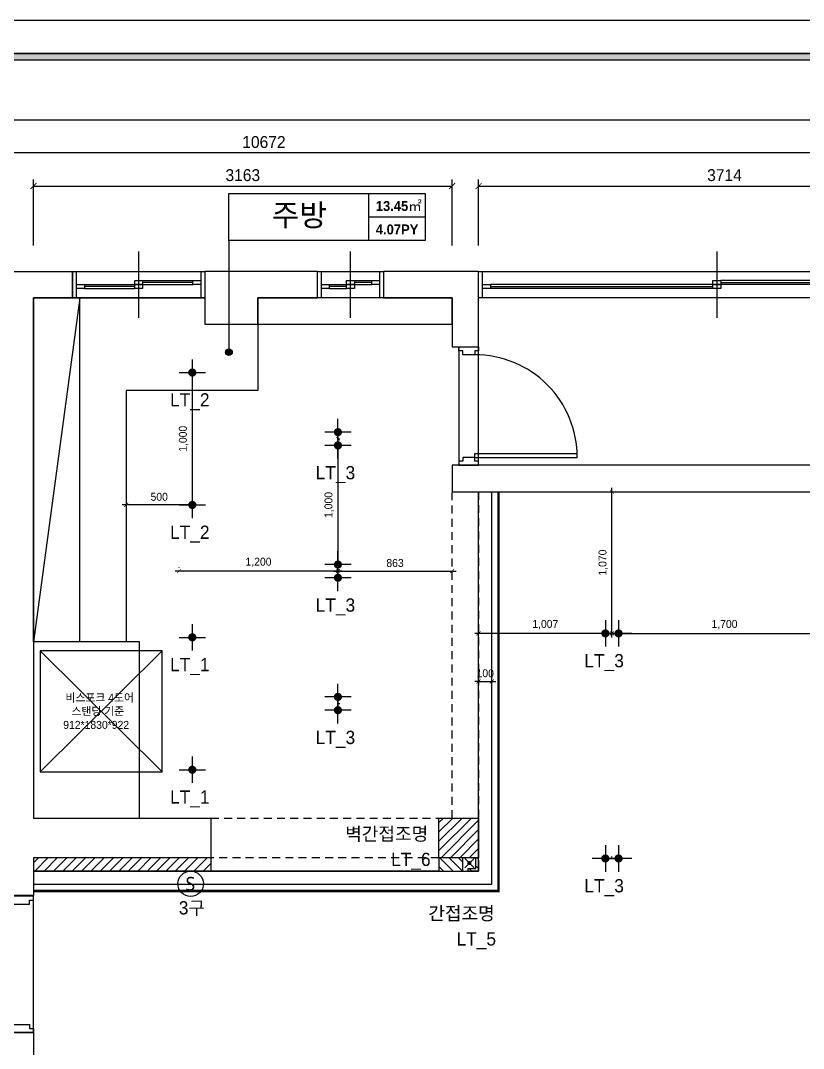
# Model space of a CAD drawing. Header units: millimetres. Extents: x 194631 to 262977, y 38570 to 93030.
# Drawn here: x 224434 to 230348, y 66007 to 73772 of the extents above; entities that cross this region are included whole.
import ezdxf
from ezdxf.enums import TextEntityAlignment as Align

# ---------------------------------------------------------------- set-up
doc = ezdxf.new("R2010")
doc.units = ezdxf.units.MM
doc.header["$LTSCALE"] = 20
doc.header["$PDMODE"] = 3
doc.linetypes.add('HID', pattern=[2.5, 1.5, -1])
doc.layers.get('DEFPOINTS').update_dxf_attribs({"color": 248})
for name, color, linetype in [('0-ELC TEXT', 7, 'Continuous'), ('03-TEXT', 3, 'Continuous'), ('03-WAL NEW', 3, 'Continuous'), ('06-FUR', 6, 'Continuous'), ('06-LIGHT', 4, 'Continuous'), ('07-DIM', 5, 'Continuous'), ('C-WALL1', 2, 'Continuous'), ('FORM(YOURNAME)-1', 1, 'Continuous'), ('FORM(YOURNAME)-11', 1, 'Continuous'), ('RC-LIGHT', 7, 'Continuous'), ('도면층2', 2, 'Continuous'), ('도면층4', 4, 'Continuous'), ('도면층5', 5, 'Continuous'), ('치수', 7, 'Continuous')]:
    doc.layers.add(name, color=color, linetype=linetype)
doc.styles.add('HY 울릉도 L', font='')
doc.styles.get("Standard").update_dxf_attribs({"font": ''})
doc.styles.add('YOURNAME', font='HY울릉도M.TTF')
doc.styles.add('넥슨고딕', font='NEXONLv1GothicBold.ttf')
doc.styles.add('코레일둥고', font='Korail_Round_Gothic_Medium.ttf')
doc.styles.get('HY 울릉도 L').set_extended_font_data('HY울릉도L')
doc.styles.get('Standard').set_extended_font_data('Haan YGodic 230')
doc.dimstyles.new('30', dxfattribs={"dimscale": 30, "dimtxt": 2, "dimasz": 1, "dimexe": 1, "dimexo": 1, "dimgap": 1, "dimtad": 1, "dimdec": 0, "dimrnd": 0.05, "dimdsep": 46, "dimlunit": 6, "dimtxsty": 'HY 울릉도 L', "dimblk": 'ARCHTICK', "dimcen": 2.5, "dimdle": 1, "dimclrd": 133, "dimclre": 133, "dimclrt": 30, "dimadec": 0, "dimazin": 0, "dimtfac": 1, "dimtdec": 0, "dimtix": 1, "dimtmove": 2, "dimatfit": 3, "dimldrblk": 'ARCHTICK', "dimfxl": 0, "dimlwd": -1, "dimlwe": -1, "dimarcsym": 0})
doc.dimstyles.new('YOURNAME-50', dxfattribs={"dimscale": 50, "dimtxt": 1.8, "dimasz": 0.9, "dimexe": 1, "dimexo": 3, "dimgap": 0.7, "dimtad": 1, "dimdec": 0, "dimzin": 0, "dimdsep": 46, "dimtxsty": 'YOURNAME', "dimblk": 'ARCHTICK', "dimcen": 0, "dimclrd": 1, "dimclre": 1, "dimclrt": 7, "dimadec": 0, "dimazin": 0, "dimtfac": 1, "dimtdec": 0, "dimtix": 1, "dimtmove": 2, "dimatfit": 3, "dimldrblk": 'ARCHTICK', "dimfxl": 0, "dimtolj": 1, "dimtzin": 0, "dimarcsym": 0})
pattern_1 = [(45, (21500, 0), (-35.355339, 35.355339), [])]

# ---------------------------------------------------------------- blocks, each defined once
blk = doc.blocks.new('FORM-ELEVATION')
at = {"layer": 'FORM(YOURNAME)-11'}
h = blk.add_hatch(color=256, dxfattribs=at)
h.dxf.hatch_style = 1
h.paths.add_polyline_path([(-10309, 35708), (71691, 35708), (71691, 35508), (-10309, 35508)])
h.paths.add_polyline_path([(-10309, -21492), (71691, -21492), (71691, -21692), (-10309, -21692)])
at = {"layer": 'DEFPOINTS', "color": 158}
for points in [[(-10309, -21692), (71691, -21692), (71691, 35708), (-10309, 35708)], [(-8309, 33708), (61071, 33708), (61071, -19692), (-8309, -19692)]]:
    blk.add_lwpolyline(points, close=True, dxfattribs=at)
at = {"layer": 'FORM(YOURNAME)-11', "color": 250}
blk.add_lwpolyline([(-11309, -22692), (72691, -22692), (72691, 36708), (-11309, 36708)], close=True, dxfattribs=at)
at = {"layer": 'FORM(YOURNAME)-11'}
blk.add_lwpolyline([(-10309, 35708), (71691, 35708), (71691, 35508), (-10309, 35508)], close=True, dxfattribs=at)
at = {"layer": 'FORM(YOURNAME)-11', "color": 3, "style": 'YOURNAME'}
for tag, height, p in [('1', 450, (71041, -1219)), ('2', 450, (71041, -1863)), ('3', 450, (71041, -3150)), ('4', 450, (71041, -5081)), ('5', 515, (71041, -7398)), ('6', 515, (71041, -9650)), ('7', 515, (71041, -11903)), ('8', 515, (71041, -14155)), ('9', 515, (71041, -16408)), ('10', 515, (66791, -18596)), ('11', 515, (71041, -18660)), ('12', 515, (66791, -20848)), ('13', 515, (71041, -20848))]:
    blk.add_attdef(tag, text='', height=height, dxfattribs=at).set_placement(p, align=Align.MIDDLE_RIGHT)
blk = doc.blocks.new('*U218')
at = {"layer": 'FORM(YOURNAME)-1', "xscale": 0.2500000000000001, "yscale": 0.2500000000000001, "zscale": 0.2500000000000001}
blk.add_blockref('FORM-ELEVATION', (219458.6, 64594.8), dxfattribs=at)
blk = doc.blocks.new('_ArchTick')
at = {"color": 0, "linetype": 'ByBlock', "const_width": 0.15}
blk.add_lwpolyline([(-0.5, -0.5), (0.5, 0.5)], dxfattribs=at)
blk = doc.blocks.new('*D161')
at = {"layer": 'DEFPOINTS', "color": 0}
for p in [(220936.7, 72771.8), (220936.7, 71921.8), (231608.7, 71921.8)]:
    blk.add_point(p, dxfattribs=at)
at = {"layer": '치수', "color": 1, "lineweight": -2}
for p, q in [((220936.7, 72071.8), (220936.7, 72821.8)), ((231608.7, 72771.8), (220936.7, 72771.8)), ((231608.7, 72071.8), (231608.7, 72821.8))]:
    blk.add_line(p, q, dxfattribs=at)
at = {"layer": '치수', "color": 1, "lineweight": -2, "xscale": 45, "yscale": 45, "zscale": 45, "rotation": 180}
blk.add_blockref('_ArchTick', (220936.7, 72771.8), dxfattribs=at)
at = {"layer": '치수', "color": 1, "lineweight": -2, "xscale": 45, "yscale": 45, "zscale": 45}
blk.add_blockref('_ArchTick', (231608.7, 72771.8), dxfattribs=at)
at = {"layer": '치수', "color": 7, "insert": (226272.7, 72853.7), "char_height": 90, "attachment_point": 5, "style": 'YOURNAME'}
blk.add_mtext('\\A1;10672', dxfattribs=at)
blk = doc.blocks.new('*D162')
at = {"layer": 'DEFPOINTS', "color": 0}
for p in [(231608.7, 72521.8), (227894.7, 71921.8), (231608.7, 71921.8)]:
    blk.add_point(p, dxfattribs=at)
at = {"layer": '치수', "color": 1, "lineweight": -2}
for p, q in [((227894.7, 72071.8), (227894.7, 72571.8)), ((227894.7, 72521.8), (231608.7, 72521.8)), ((231608.7, 72071.8), (231608.7, 72571.8))]:
    blk.add_line(p, q, dxfattribs=at)
at = {"layer": '치수', "color": 1, "lineweight": -2, "xscale": 45, "yscale": 45, "zscale": 45, "rotation": 180}
blk.add_blockref('_ArchTick', (227894.7, 72521.8), dxfattribs=at)
at = {"layer": '치수', "color": 1, "lineweight": -2, "xscale": 45, "yscale": 45, "zscale": 45}
blk.add_blockref('_ArchTick', (231608.7, 72521.8), dxfattribs=at)
at = {"layer": '치수', "color": 7, "insert": (229751.7, 72603.6), "char_height": 90, "attachment_point": 5, "style": 'YOURNAME'}
blk.add_mtext('\\A1;3714', dxfattribs=at)
blk = doc.blocks.new('*D177')
at = {"layer": 'DEFPOINTS', "color": 0}
for p in [(227694.7, 72521.8), (224531.7, 71921.8), (227694.7, 71921.8)]:
    blk.add_point(p, dxfattribs=at)
at = {"layer": '치수', "color": 1, "lineweight": -2}
for p, q in [((224531.7, 72071.8), (224531.7, 72571.8)), ((224531.7, 72521.8), (227694.7, 72521.8)), ((227694.7, 72071.8), (227694.7, 72571.8))]:
    blk.add_line(p, q, dxfattribs=at)
at = {"layer": '치수', "color": 1, "lineweight": -2, "xscale": 45, "yscale": 45, "zscale": 45, "rotation": 180}
blk.add_blockref('_ArchTick', (224531.7, 72521.8), dxfattribs=at)
at = {"layer": '치수', "color": 1, "lineweight": -2, "xscale": 45, "yscale": 45, "zscale": 45}
blk.add_blockref('_ArchTick', (227694.7, 72521.8), dxfattribs=at)
at = {"layer": '치수', "color": 7, "insert": (226113.2, 72603.7), "char_height": 90, "attachment_point": 5, "style": 'YOURNAME'}
blk.add_mtext('\\A1;3163', dxfattribs=at)
blk = doc.blocks.new('FLLLOR')
at = {"color": 8, "linetype": 'HID', "ltscale": 2}
for points in [[(204371.7, 86506.6), (206194.7, 86506.6), (206194.7, 88970.9)], [(206394.7, 88970.9), (206394.7, 86205.9), (204371.9, 86206.6)]]:
    blk.add_lwpolyline(points, dxfattribs=at)
at = {"layer": 'C-WALL1'}
for p, q in [((210108.7, 89170.9), (206194.7, 89170.9)), ((206194.7, 89170.9), (206194.7, 88970.9)), ((206394.7, 89170.9), (206244.7, 89170.9)), ((206194.7, 88970.9), (206394.7, 88970.9)), ((206394.7, 88970.9), (210108.7, 88970.9)), ((203031.7, 86506.6), (204371.7, 86506.6)), ((204371.7, 86506.6), (204371.9, 86206.6))]:
    blk.add_line(p, q, dxfattribs=at)
for points in [[(204371.9, 86206.6), (203031.7, 86205.9), (203031.7, 85920.9), (202831.7, 85920.9), (202831.7, 90435.9), (202386.7, 90435.9), (202386.7, 90635.9), (203326.7, 90635.9), (203326.7, 90435.9), (203031.7, 90435.9), (203031.7, 86505.9)], [(200751.7, 84865.9), (200751.7, 85715.9), (200951.7, 85715.9), (200951.7, 84865.9), (202831.7, 84865.9), (202831.7, 84885.9), (203031.7, 84885.9), (203031.7, 84635.9)]]:
    blk.add_lwpolyline(points, dxfattribs=at)
for points in [[(204326.7, 90635.9), (204326.7, 90235.9), (204726.7, 90235.9), (204726.7, 90435.9), (205176.7, 90435.9), (205176.7, 90635.9)], [(206394.7, 90065.9), (206394.7, 90635.9), (205676.7, 90635.9), (205676.7, 90435.9), (206194.7, 90435.9), (206194.7, 90065.9)]]:
    blk.add_lwpolyline(points, close=True, dxfattribs=at)
at = {"layer": '도면층2'}
blk.add_line((206394.7, 90435.9), (206394.7, 90635.9), dxfattribs=at)
at = {"layer": '도면층4'}
for p, q in [((203826.7, 90285.9), (203826.7, 90785.9)), ((205426.7, 90285.9), (205426.7, 90785.9)), ((208194.7, 90785.9), (208194.7, 90285.9)), ((203326.7, 90435.9), (203326.7, 90635.9)), ((203326.7, 90635.9), (204326.7, 90635.9)), ((203356.7, 90435.9), (203356.7, 90635.9)), ((204296.7, 90635.9), (204296.7, 90435.9)), ((204326.7, 90635.9), (204326.7, 90435.9)), ((205176.7, 90435.9), (205176.7, 90635.9)), ((205176.7, 90635.9), (205676.7, 90635.9)), ((205206.7, 90435.9), (205206.7, 90635.9)), ((205646.7, 90635.9), (205646.7, 90435.9)), ((205676.7, 90635.9), (205676.7, 90435.9)), ((206394.7, 90635.9), (209094.7, 90635.9)), ((206394.7, 90435.9), (206394.7, 90635.9)), ((206424.7, 90435.9), (206424.7, 90635.9)), ((204236.7, 90550.9), (203856.7, 90550.9)), ((205586.7, 90550.9), (205456.7, 90550.9)), ((208224.7, 90550.9), (209004.7, 90550.9)), ((203796.7, 90520.9), (203416.7, 90520.9)), ((205396.7, 90520.9), (205266.7, 90520.9)), ((206484.7, 90520.9), (208164.7, 90520.9)), ((204326.7, 90435.9), (203326.7, 90435.9)), ((205676.7, 90435.9), (205176.7, 90435.9)), ((209094.7, 90435.9), (206394.7, 90435.9)), ((206244.7, 90065.9), (206244.7, 89170.9)), ((206394.7, 89170.9), (206394.7, 90065.9)), ((206364.7, 89260.9), (207139.2, 89260.9)), ((206364.7, 89230.9), (206364.7, 89260.9)), ((206364.7, 89230.9), (207139.7, 89230.9)), ((207139.2, 89231.3), (207139.2, 89261.3)), ((206244.7, 89170.9), (206394.7, 89170.9)), ((206394.7, 89170.9), (206244.7, 89170.9))]:
    blk.add_line(p, q, dxfattribs=at)
for points in [[(203416.7, 90535.9), (203416.7, 90505.9), (203356.7, 90505.9), (203356.7, 90535.9)], [(203856.7, 90565.9), (203856.7, 90535.9), (203796.7, 90535.9), (203796.7, 90565.9)], [(203856.7, 90535.9), (203856.7, 90505.9), (203796.7, 90505.9), (203796.7, 90535.9)], [(204296.7, 90565.9), (204296.7, 90535.9), (204236.7, 90535.9), (204236.7, 90565.9)], [(205266.7, 90535.9), (205266.7, 90505.9), (205206.7, 90505.9), (205206.7, 90535.9)], [(205456.7, 90565.9), (205456.7, 90535.9), (205396.7, 90535.9), (205396.7, 90565.9)], [(205456.7, 90535.9), (205456.7, 90505.9), (205396.7, 90505.9), (205396.7, 90535.9)], [(205646.7, 90565.9), (205646.7, 90535.9), (205586.7, 90535.9), (205586.7, 90565.9)], [(206424.7, 90505.9), (206424.7, 90535.9), (206484.7, 90535.9), (206484.7, 90505.9)], [(208164.7, 90535.9), (208164.7, 90565.9), (208224.7, 90565.9), (208224.7, 90535.9)], [(208164.7, 90505.9), (208164.7, 90535.9), (208224.7, 90535.9), (208224.7, 90505.9)]]:
    blk.add_lwpolyline(points, close=True, dxfattribs=at)
for points in [[(206394.7, 90065.9), (206394.7, 90035.9), (206364.7, 90035.9), (206364.7, 90005.9), (206274.7, 90005.9), (206274.7, 90035.9), (206244.7, 90035.9), (206244.7, 90065.9), (206394.7, 90065.9)], [(206394.7, 89170.9), (206394.7, 89200.9), (206364.7, 89200.9), (206364.7, 89230.9), (206274.7, 89230.9), (206274.7, 89200.9), (206244.7, 89200.9), (206244.7, 89170.9), (206394.7, 89170.9)]]:
    blk.add_lwpolyline(points, dxfattribs=at)
at = {"layer": '도면층5'}
for p, q in [((203416.7, 90535.9), (203796.7, 90535.9)), ((203856.7, 90565.9), (204236.7, 90565.9)), ((203856.7, 90535.9), (204236.7, 90535.9)), ((205266.7, 90535.9), (205396.7, 90535.9)), ((205456.7, 90565.9), (205586.7, 90565.9)), ((205456.7, 90535.9), (205586.7, 90535.9)), ((208164.7, 90535.9), (206484.7, 90535.9)), ((209004.7, 90565.9), (208224.7, 90565.9)), ((209004.7, 90535.9), (208224.7, 90535.9)), ((203416.7, 90505.9), (203796.7, 90505.9)), ((205266.7, 90505.9), (205396.7, 90505.9)), ((208164.7, 90505.9), (206484.7, 90505.9))]:
    blk.add_line(p, q, dxfattribs=at)
blk.add_arc((206365.1, 89231.9), 774.1, 359.92985, 90.02905, dxfattribs=at)
blk = doc.blocks.new('FFFF')
at = {"layer": '03-WAL NEW'}
h = blk.add_hatch(dxfattribs=at)
h.set_pattern_fill('_USER', color=256, scale=50, angle=45, pattern_type=0)
h.set_pattern_definition(pattern_1)
h.paths.add_polyline_path([(227595.1, 67748.1), (227894.7, 67748.1), (227894.7, 67447.5), (227595.1, 67447.5)])
h = blk.add_hatch(dxfattribs=at)
h.set_pattern_fill('_USER', color=256, scale=50, angle=-45, pattern_type=0)
h.set_pattern_definition([(315, (159536.374, 273822.2), (35.355339, 35.355339), [])])
h.paths.add_polyline_path([(227595.1, 67447.5), (227595.1, 67347.5), (227774.7, 67347.5), (227774.7, 67447.5)])
h.paths.add_polyline_path([(227894.7, 67447.5), (227894.7, 67347.5), (227814.7, 67347.5), (227814.7, 67367.5), (227874.7, 67367.5), (227874.7, 67447.5)])
blk.add_line((227595.1, 67347.5), (224531.7, 67347.5), dxfattribs=at)
for points in [[(227595.1, 67747.1), (227894.7, 67747.1), (227894.7, 67447.5), (227595.1, 67447.5)], [(227595.1, 67447.5), (227595.1, 67347.5), (227774.7, 67347.5), (227774.7, 67447.5)]]:
    blk.add_lwpolyline(points, close=True, dxfattribs=at)
blk.add_lwpolyline([(227894.7, 67427.5), (227894.7, 67347.5), (227814.7, 67347.5), (227814.7, 67367.5), (227874.7, 67367.5), (227874.7, 67447.5), (227894.7, 67447.5)], dxfattribs=at)
at = {"layer": '06-FUR', "color": 8}
for p, q in [((224581.7, 68098.1), (225503.7, 69010.1)), ((224581.7, 69010.1), (225503.7, 68098.1))]:
    blk.add_line(p, q, dxfattribs=at)
for points in [[(226226.7, 71477.5), (226226.7, 70977.5), (225231.7, 70977.5), (225231.7, 69080.1), (224531.7, 69080.1), (224531.7, 71677.5), (225826.7, 71677.5), (225826.7, 71477.5), (226226.7, 71477.5)], [(224881.7, 69080.1), (224881.7, 71677.5), (224531.7, 69080.1)]]:
    blk.add_lwpolyline(points, dxfattribs=at)
for points in [[(226226.7, 71477.5), (227694.7, 71477.5), (227694.7, 71677.5), (226226.7, 71677.5)], [(225331.7, 69080.1), (224531.7, 69080.1), (224531.7, 67747.5), (225331.7, 67747.5)], [(224581.7, 69010.1), (224581.7, 68098.1), (225503.7, 68098.1), (225503.7, 69010.1)]]:
    blk.add_lwpolyline(points, close=True, dxfattribs=at)
at = {"layer": '도면층4'}
blk.add_line((224531.7, 66127.5), (224531.7, 67157.5), dxfattribs=at)
for points in [[(224331.7, 67157.5), (224331.7, 67127.5), (224361.7, 67127.5), (224361.7, 67097.5), (224501.7, 67097.5), (224501.7, 67127.5), (224531.7, 67127.5), (224531.7, 67157.5), (224331.7, 67157.5)], [(224331.7, 66127.5), (224331.7, 66157.5), (224361.7, 66157.5), (224361.7, 66187.5), (224501.7, 66187.5), (224501.7, 66157.5), (224531.7, 66157.5), (224531.7, 66127.5), (224331.7, 66127.5)]]:
    blk.add_lwpolyline(points, dxfattribs=at)
blk.add_blockref('FLLLOR', (21500, -18758.5))
at = {"layer": '06-FUR', "color": 8, "style": '코레일둥고'}
for s, p in [('비스포크 4도어', (224773.7, 68626.9)), ('스탠딩 기준', (224818.5, 68524.9)), ('912*1830*922', (224756.7, 68421.6))]:
    blk.add_text(s, height=60, dxfattribs=at).set_placement(p)
blk = doc.blocks.new('ghehrth')
at = {"layer": '06-LIGHT'}
h = blk.add_hatch(color=256, dxfattribs=at)
h.dxf.hatch_style = 1
edge = h.paths.add_edge_path()
edge.add_arc((74745, 23106.8), 31.2, 270, 630)
at = {"color": 1, "linetype": 'Continuous'}
for p, q in [((74745, 23006.8), (74745, 23206.8)), ((74645, 23106.8), (74845, 23106.8))]:
    blk.add_line(p, q, dxfattribs=at)
blk = doc.blocks.new('HEY')
at = {"layer": '06-LIGHT', "color": 1}
blk.add_lwpolyline([(66128.5, 14166.8), (66128.5, 14066.8), (66128.5, 14116.8), (66114.3, 14116.8)], dxfattribs=at)
at = {"layer": '06-LIGHT'}
for p in [(-8616.6, -8940), (-8616.6, -9040)]:
    blk.add_blockref('ghehrth', p, dxfattribs=at)
blk = doc.blocks.new('*D185')
at = {"layer": '07-DIM', "color": 133}
for p, q in [((225731.7, 71142.8), (225731.7, 70082.8)), ((225761.7, 71112.8), (225761.7, 71112.8)), ((225761.7, 70112.8), (225761.7, 70112.8))]:
    blk.add_line(p, q, dxfattribs=at)
at = {"layer": 'DEFPOINTS', "color": 0}
for p in [(225731.7, 71112.8), (225731.7, 70112.8), (225731.7, 70112.8)]:
    blk.add_point(p, dxfattribs=at)
at = {"layer": '07-DIM', "color": 133, "xscale": 30, "yscale": 30, "zscale": 30}
for p, rotation in [((225731.7, 71112.8), 90), ((225731.7, 70112.8), 270)]:
    blk.add_blockref('_ArchTick', p, dxfattribs=dict(at, rotation=rotation))
at = {"layer": '07-DIM', "color": 30, "insert": (225665.8, 70612.8), "char_height": 60, "attachment_point": 5, "rotation": 90, "style": 'HY 울릉도 L'}
blk.add_mtext('1,000', dxfattribs=at)
blk = doc.blocks.new('*D186')
at = {"layer": '07-DIM', "color": 133}
for p, q in [((225761.7, 70112.8), (225201.7, 70112.8)), ((225731.7, 70082.8), (225731.7, 70082.8))]:
    blk.add_line(p, q, dxfattribs=at)
at = {"layer": 'DEFPOINTS', "color": 0}
for p in [(225231.7, 70112.8), (225231.7, 70112.8), (225731.7, 70112.8)]:
    blk.add_point(p, dxfattribs=at)
at = {"layer": '07-DIM', "color": 133, "xscale": 30, "yscale": 30, "zscale": 30, "rotation": 180}
blk.add_blockref('_ArchTick', (225231.7, 70112.8), dxfattribs=at)
at = {"layer": '07-DIM', "color": 133, "xscale": 30, "yscale": 30, "zscale": 30}
blk.add_blockref('_ArchTick', (225731.7, 70112.8), dxfattribs=at)
at = {"layer": '07-DIM', "color": 30, "insert": (225481.7, 70174.1), "char_height": 60, "attachment_point": 5, "style": 'HY 울릉도 L'}
blk.add_mtext('500', dxfattribs=at)
blk = doc.blocks.new('*D187')
at = {"layer": '07-DIM', "color": 133}
blk.add_line((226831.7, 70642.8), (226831.7, 69582.8), dxfattribs=at)
at = {"layer": 'DEFPOINTS', "color": 0}
for p in [(226831.7, 70612.8), (226831.7, 69612.8), (226831.7, 69612.8)]:
    blk.add_point(p, dxfattribs=at)
at = {"layer": '07-DIM', "color": 133, "xscale": 30, "yscale": 30, "zscale": 30}
for p, rotation in [((226831.7, 70612.8), 90), ((226831.7, 69612.8), 270)]:
    blk.add_blockref('_ArchTick', p, dxfattribs=dict(at, rotation=rotation))
at = {"layer": '07-DIM', "color": 30, "insert": (226765.8, 70112.8), "char_height": 60, "attachment_point": 5, "rotation": 90, "style": 'HY 울릉도 L'}
blk.add_mtext('1,000', dxfattribs=at)
blk = doc.blocks.new('*D188')
at = {"layer": '07-DIM', "color": 133}
for p, q in [((226861.7, 69612.8), (225601.7, 69612.8)), ((225631.7, 69639.3), (225631.7, 69642.8)), ((226831.7, 69639.3), (226831.7, 69642.8))]:
    blk.add_line(p, q, dxfattribs=at)
at = {"layer": 'DEFPOINTS', "color": 0}
for p in [(225631.7, 69612.8), (225631.7, 69609.3), (226831.7, 69609.3)]:
    blk.add_point(p, dxfattribs=at)
at = {"layer": '07-DIM', "color": 133, "xscale": 30, "yscale": 30, "zscale": 30, "rotation": 180}
blk.add_blockref('_ArchTick', (225631.7, 69612.8), dxfattribs=at)
at = {"layer": '07-DIM', "color": 133, "xscale": 30, "yscale": 30, "zscale": 30}
blk.add_blockref('_ArchTick', (226831.7, 69612.8), dxfattribs=at)
at = {"layer": '07-DIM', "color": 30, "insert": (226231.7, 69678.7), "char_height": 60, "attachment_point": 5, "style": 'HY 울릉도 L'}
blk.add_mtext('1,200', dxfattribs=at)
blk = doc.blocks.new('*D189')
at = {"layer": '07-DIM', "color": 133}
blk.add_line((226801.7, 69612.8), (227724.7, 69612.8), dxfattribs=at)
at = {"layer": 'DEFPOINTS', "color": 0}
for p in [(226831.7, 69612.8), (227694.7, 69612.8), (227694.7, 69612.8)]:
    blk.add_point(p, dxfattribs=at)
at = {"layer": '07-DIM', "color": 133, "xscale": 30, "yscale": 30, "zscale": 30, "rotation": 180}
blk.add_blockref('_ArchTick', (226831.7, 69612.8), dxfattribs=at)
at = {"layer": '07-DIM', "color": 133, "xscale": 30, "yscale": 30, "zscale": 30}
blk.add_blockref('_ArchTick', (227694.7, 69612.8), dxfattribs=at)
at = {"layer": '07-DIM', "color": 30, "insert": (227263.2, 69674.1), "char_height": 60, "attachment_point": 5, "style": 'HY 울릉도 L'}
blk.add_mtext('863', dxfattribs=at)
blk = doc.blocks.new('*D190')
at = {"layer": '07-DIM', "color": 133}
blk.add_line((228872, 69142.5), (230632, 69142.5), dxfattribs=at)
at = {"layer": 'DEFPOINTS', "color": 0}
for p in [(228902, 69142.5), (230602, 69142.5), (230602, 69142.5)]:
    blk.add_point(p, dxfattribs=at)
at = {"layer": '07-DIM', "color": 133, "xscale": 30, "yscale": 30, "zscale": 30, "rotation": 180}
blk.add_blockref('_ArchTick', (228902, 69142.5), dxfattribs=at)
at = {"layer": '07-DIM', "color": 133, "xscale": 30, "yscale": 30, "zscale": 30}
blk.add_blockref('_ArchTick', (230602, 69142.5), dxfattribs=at)
at = {"layer": '07-DIM', "color": 30, "insert": (229752, 69208.4), "char_height": 60, "attachment_point": 5, "style": 'HY 울릉도 L'}
blk.add_mtext('1,700', dxfattribs=at)
blk = doc.blocks.new('*D192')
at = {"layer": '07-DIM', "color": 133}
for p, q in [((228902, 69112.5), (228902, 70242.5)), ((228932, 70212.5), (228932, 70212.5)), ((228932, 69142.5), (228932, 69142.5))]:
    blk.add_line(p, q, dxfattribs=at)
at = {"layer": 'DEFPOINTS', "color": 0}
for p in [(228902, 70212.5), (228902, 70212.5), (228902, 69142.5)]:
    blk.add_point(p, dxfattribs=at)
at = {"layer": '07-DIM', "color": 133, "xscale": 30, "yscale": 30, "zscale": 30}
for p, rotation in [((228902, 70212.5), 90), ((228902, 69142.5), 270)]:
    blk.add_blockref('_ArchTick', p, dxfattribs=dict(at, rotation=rotation))
at = {"layer": '07-DIM', "color": 30, "insert": (228836, 69677.5), "char_height": 60, "attachment_point": 5, "rotation": 90, "style": 'HY 울릉도 L'}
blk.add_mtext('1,070', dxfattribs=at)
blk = doc.blocks.new('*D193')
at = {"layer": '07-DIM', "color": 133}
blk.add_line((228932, 69142.5), (227864.7, 69142.5), dxfattribs=at)
at = {"layer": 'DEFPOINTS', "color": 0}
for p in [(227894.7, 69142.5), (227894.7, 69142.5), (228902, 69142.5)]:
    blk.add_point(p, dxfattribs=at)
at = {"layer": '07-DIM', "color": 133, "xscale": 30, "yscale": 30, "zscale": 30, "rotation": 180}
blk.add_blockref('_ArchTick', (227894.7, 69142.5), dxfattribs=at)
at = {"layer": '07-DIM', "color": 133, "xscale": 30, "yscale": 30, "zscale": 30}
blk.add_blockref('_ArchTick', (228902, 69142.5), dxfattribs=at)
at = {"layer": '07-DIM', "color": 30, "insert": (228398.3, 69208.4), "char_height": 60, "attachment_point": 5, "style": 'HY 울릉도 L'}
blk.add_mtext('1,007', dxfattribs=at)
blk = doc.blocks.new('*D196')
at = {"layer": '07-DIM', "color": 133}
for p, q in [((227894.7, 68780), (227864.7, 68780)), ((227894.7, 68780), (227994.7, 68780)), ((227994.7, 68780), (228024.7, 68780))]:
    blk.add_line(p, q, dxfattribs=at)
at = {"layer": 'DEFPOINTS', "color": 0}
for p in [(227894.7, 68780), (227994.7, 68780), (227994.7, 68780)]:
    blk.add_point(p, dxfattribs=at)
at = {"layer": '07-DIM', "color": 133, "xscale": 30, "yscale": 30, "zscale": 30}
blk.add_blockref('_ArchTick', (227894.7, 68780), dxfattribs=at)
at = {"layer": '07-DIM', "color": 133, "xscale": 30, "yscale": 30, "zscale": 30, "rotation": 180}
blk.add_blockref('_ArchTick', (227994.7, 68780), dxfattribs=at)
at = {"layer": '07-DIM', "color": 30, "insert": (227944.7, 68841.2), "char_height": 60, "attachment_point": 5, "style": 'HY 울릉도 L'}
blk.add_mtext('100', dxfattribs=at)

msp = doc.modelspace()

# ---------------------------------------------------------------- hatches: boundary and pattern name
at = {"layer": '0-ELC TEXT'}
h = msp.add_hatch(color=256, dxfattribs=at)
h.dxf.hatch_style = 1
edge = h.paths.add_edge_path()
edge.add_arc((226008.6, 71266.3), 25, 360, 720, ccw=False)
h = msp.add_hatch(color=256, dxfattribs=at)
h.dxf.hatch_style = 1
edge = h.paths.add_edge_path()
edge.add_arc((226008.6, 71266.3), 25, 360, 720, ccw=False)
at = {"layer": '03-WAL NEW'}
h = msp.add_hatch(dxfattribs=at)
h.set_pattern_fill('_USER', color=256, scale=50, angle=45, pattern_type=0)
h.set_pattern_definition(pattern_1)
h.paths.add_polyline_path([(225871.9, 67448.1), (224531.7, 67447.5), (224531.7, 67347.5), (225871.9, 67347.5)])

# ---------------------------------------------------------------- linework, layer by layer
at = {"layer": '0-ELC TEXT'}
for p, q in [((227065.8, 72111.5), (227065.8, 72465.3)), ((227065.8, 72288.4), (227490.5, 72288.4)), ((226008.6, 72111.5), (226008.6, 71266.3))]:
    msp.add_line(p, q, dxfattribs=at)
msp.add_lwpolyline([(226008.6, 72465.3), (227490.5, 72465.3), (227490.5, 72111.5), (226008.6, 72111.5)], close=True, dxfattribs=at)
msp.add_circle((226008.6, 71266.3), 25, dxfattribs=at)
msp.add_circle((226008.6, 71266.3), 25, dxfattribs=at)
at = {"layer": '03-WAL NEW'}
msp.add_line((225871.9, 67448.1), (225871.9, 67347.5), dxfattribs=at)
at = {"layer": '06-LIGHT', "color": 10, "linetype": 'HID', "ltscale": 3, "const_width": 20}
msp.add_lwpolyline([(224531.7, 67197.5), (228044.7, 67197.5), (228044.7, 70212.5)], dxfattribs=at)
at = {"layer": '06-LIGHT'}
for points in [[(224531.7, 67247.5), (227994.7, 67247.5), (227994.7, 70212.5)], [(224531.7, 67347.5), (227894.7, 67347.5), (227894.7, 70212.5)]]:
    msp.add_lwpolyline(points, dxfattribs=at)
at = {"layer": 'RC-LIGHT', "color": 10}
msp.add_circle((225719.2, 67251.6), 95.8, dxfattribs=at)

# ---------------------------------------------------------------- block references
msp.add_blockref('*U218', (0, 0))
at = {"layer": '06-LIGHT', "rotation": 270}
for p in [(202625, 145857.8), (202625, 144857.8), (202625, 143857.8), (202625, 142857.8)]:
    msp.add_blockref('ghehrth', p, dxfattribs=at)
at = {"layer": '06-LIGHT', "xscale": -1}
for p in [(292960.2, 56496), (292960.2, 55496), (292960.2, 54496)]:
    msp.add_blockref('HEY', p, dxfattribs=at)
at = {"layer": '06-LIGHT', "xscale": -1, "rotation": 90}
for p in [(243018.7, 135270.9), (243018.7, 133570.9)]:
    msp.add_blockref('HEY', p, dxfattribs=at)
at = {"layer": '06-LIGHT', "xscale": 0.5, "yscale": 0.5, "zscale": 0.5, "rotation": 315}
msp.add_blockref('ghehrth', (193228.9, 85664.3), dxfattribs=at)
at = {"layer": '07-DIM'}
msp.add_blockref('FFFF', (0, 0), dxfattribs=at)

# ---------------------------------------------------------------- texts
at = {"layer": '03-TEXT'}
for s, height, style, p in [('주방', 166.67, '코레일둥고', (226540.5, 72219)), ('13.45㎡', 75, '넥슨고딕', (227291.4, 72333.5)), ('4.07PY', 75, '넥슨고딕', (227278.6, 72156.6))]:
    msp.add_text(s, height=height, dxfattribs=dict(at, style=style)).set_placement(p, align=Align.CENTER)
at = {"layer": '06-LIGHT', "color": 30, "style": '코레일둥고'}
for s, p in [('LT_2', (225563.8, 70856.8)), ('LT_3', (226663.8, 70306.8)), ('LT_2', (225563.8, 69856.8)), ('LT_3', (226663.8, 69306.8)), ('LT_1', (225563.8, 68856.8)), ('LT_3', (228693.6, 68886.5)), ('LT_3', (226663.8, 68306.8)), ('LT_1', (225563.8, 67856.8)), ('벽간접조명', (226886.5, 67578.3)), ('LT_6', (227233.6, 67385.8)), ('LT_3', (228693.6, 67186.5)), ('3구', (225629.6, 67019.7)), ('간접조명', (227514.5, 66977.6)), ('LT_5', (227727.7, 66785))]:
    msp.add_text(s, height=100, dxfattribs=at).set_placement(p)
at = {"layer": 'RC-LIGHT', "color": 10, "insert": (225753.5, 67303), "char_height": 102.679, "attachment_point": 3}
msp.add_mtext_dynamic_manual_height_columns('{\\fMalgun Gothic|b0|i0|c129|p50;S}', width=163.712, gutter_width=1.14, heights=[0], dxfattribs=at)

# ---------------------------------------------------------------- dimensions: what is measured, and where the dimension line sits
at = {"layer": '07-DIM'}
for base, p1, p2, picture, middle in [((225731.7, 70112.8), (225731.7, 71112.8), (225731.7, 70112.8), '*D185', (225665.8, 70612.8)), ((226831.7, 69612.8), (226831.7, 70612.8), (226831.7, 69612.8), '*D187', (226765.8, 70112.8)), ((228902, 70212.5), (228902, 69142.5), (228902, 70212.5), '*D192', (228836, 69677.5))]:
    dim = msp.add_linear_dim(base=base, p1=p1, p2=p2, angle=90, dimstyle='30', override={"dimfxl": 1.25}, dxfattribs=at)
    dim.commit()
    dim.dimension.update_dxf_attribs({"geometry": picture, "text_midpoint": middle})
for base, p1, p2, picture, middle in [((225231.7, 70112.8), (225731.7, 70112.8), (225231.7, 70112.8), '*D186', (225481.7, 70174.1)), ((225631.7, 69612.8), (226831.7, 69609.3), (225631.7, 69609.3), '*D188', (226231.7, 69678.7)), ((227694.7, 69612.8), (226831.7, 69612.8), (227694.7, 69612.8), '*D189', (227263.2, 69674.1)), ((227894.7, 69142.5), (228902, 69142.5), (227894.7, 69142.5), '*D193', (228398.3, 69208.4)), ((230602, 69142.5), (228902, 69142.5), (230602, 69142.5), '*D190', (229752, 69208.4)), ((227994.7, 68780), (227894.7, 68780), (227994.7, 68780), '*D196', (227944.7, 68841.2))]:
    dim = msp.add_linear_dim(base=base, p1=p1, p2=p2, dimstyle='30', override={"dimfxl": 1.25}, dxfattribs=at)
    dim.commit()
    dim.dimension.update_dxf_attribs({"geometry": picture, "text_midpoint": middle})
at = {"layer": '치수'}
for base, p1, p2, picture, middle in [((220936.7, 72771.8), (231608.7, 71921.8), (220936.7, 71921.8), '*D161', (226272.7, 72853.7)), ((231608.7, 72521.8), (227894.7, 71921.8), (231608.7, 71921.8), '*D162', (229751.7, 72603.6))]:
    dim = msp.add_linear_dim(base=base, p1=p1, p2=p2, angle=180, dimstyle='YOURNAME-50', override={"dimfxl": 1.25, "dimarcsym": 2}, dxfattribs=at)
    dim.commit()
    dim.dimension.update_dxf_attribs({"geometry": picture, "text_midpoint": middle})
dim = msp.add_linear_dim(base=(227694.7, 72521.8), p1=(224531.7, 71921.8), p2=(227694.7, 71921.8), dimstyle='YOURNAME-50', override={"dimfxl": 1.25, "dimarcsym": 2}, dxfattribs=at)
dim.commit()
dim.dimension.update_dxf_attribs({"geometry": '*D177', "text_midpoint": (226113.2, 72603.7)})

doc.saveas('drawing.dxf')
